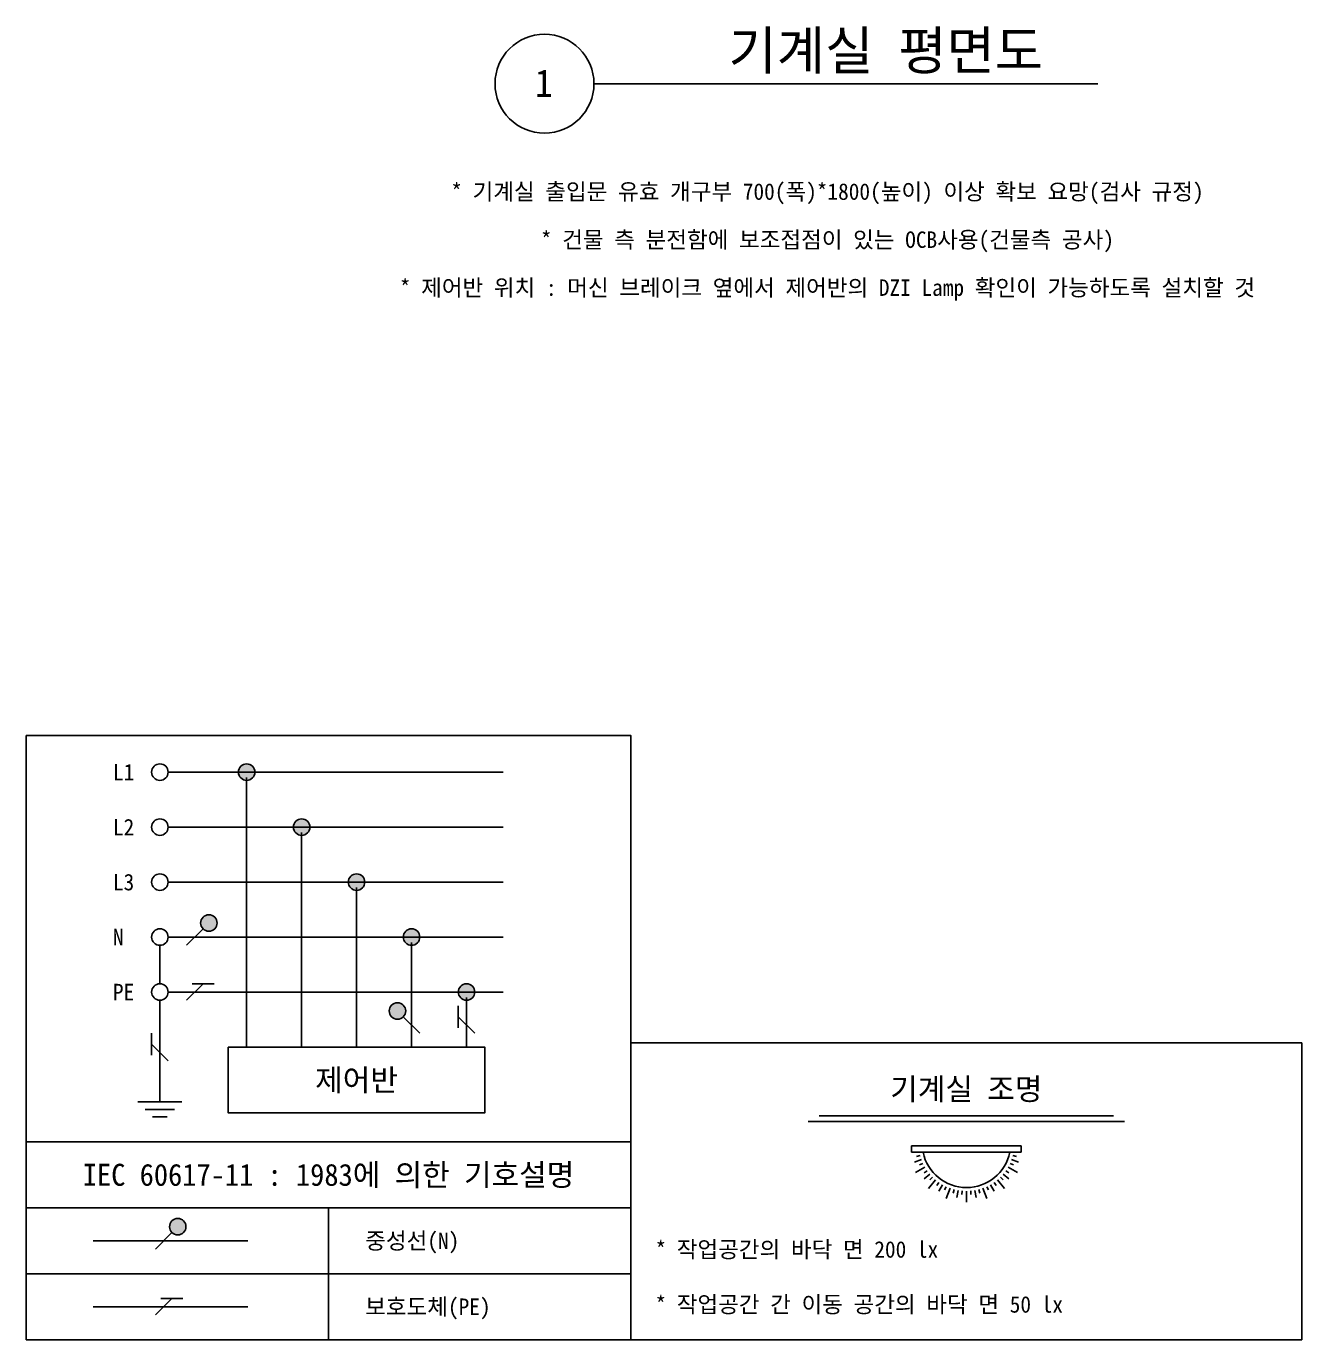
# Model space of a CAD drawing. Extents: x -9109 to 174251, y 57759 to 115528.
# Drawn here: x 74987 to 79628, y 98509 to 103287 of the extents above; entities that cross this region are included whole.
import ezdxf
from ezdxf.enums import TextEntityAlignment as Align

# ---------------------------------------------------------------- set-up
doc = ezdxf.new("R2010")
doc.units = 0
doc.header["$LTSCALE"] = 600
doc.header["$MEASUREMENT"] = 0
doc.layers.get('0').update_dxf_attribs({"linetype": 'CONTINUOUS'})
doc.layers.add('1', color=3, linetype='CONTINUOUS')
for name, color, linetype, lineweight in [('A-MKXS-TEXT1', 3, 'CONTINUOUS', 25), ('A-XXXX-SYMB', 7, 'CONTINUOUS', 25), ('A-XXXX-TABL', 7, 'CONTINUOUS', 25), ('A-XXXX-TXT1', 3, 'CONTINUOUS', 25)]:
    doc.layers.add(name, color=color, linetype=linetype, lineweight=lineweight)
doc.styles.add('돋움체', font='')
doc.styles.get('돋움체').set_extended_font_data('DotumChe')

msp = doc.modelspace()

# ---------------------------------------------------------------- hatches: boundary and pattern name
h = msp.add_hatch(color=3)
h.dxf.hatch_style = 1
edge = h.paths.add_edge_path()
edge.add_arc((75789.3, 100573.5), 30, 0, 360)
h = msp.add_hatch(color=3)
h.dxf.hatch_style = 1
edge = h.paths.add_edge_path()
edge.add_arc((75989.3, 100373.5), 30, 0, 360)
h = msp.add_hatch(color=3)
h.dxf.hatch_style = 1
edge = h.paths.add_edge_path()
edge.add_arc((76189.3, 100173.5), 30, 0, 360)
h = msp.add_hatch(color=3)
h.dxf.hatch_style = 1
edge = h.paths.add_edge_path()
edge.add_arc((75651.9, 100024.7), 30, 0, 360)
h = msp.add_hatch(color=3)
h.dxf.hatch_style = 1
edge = h.paths.add_edge_path()
edge.add_arc((76389.3, 99973.5), 30, 0, 360)
h = msp.add_hatch(color=3)
h.dxf.hatch_style = 1
edge = h.paths.add_edge_path()
edge.add_arc((76589.3, 99773.5), 30, 0, 360)
h = msp.add_hatch(color=3)
h.dxf.hatch_style = 1
edge = h.paths.add_edge_path()
edge.add_arc((76338.1, 99704.7), 30, 0, 360)
h = msp.add_hatch(color=3)
h.dxf.hatch_style = 1
edge = h.paths.add_edge_path()
edge.add_arc((75538.6, 98919.8), 30, 0, 360)

# ---------------------------------------------------------------- linework, layer by layer
at = {"layer": '1'}
for p, q in [((75503.6, 100573.5), (76722.6, 100573.5)), ((75789.3, 100553.5), (75789.3, 99573.5)), ((75503.6, 100373.5), (76722.6, 100373.5)), ((75989.3, 100353.5), (75989.3, 99573.5)), ((75503.6, 100173.5), (76722.6, 100173.5)), ((76189.3, 100153.5), (76189.3, 99573.5)), ((75503.6, 99973.5), (76722.6, 99973.5)), ((75630.6, 100003.5), (75570.6, 99943.5)), ((75473.6, 99943.5), (75473.6, 99803.5)), ((76389.3, 99953.5), (76389.3, 99573.5)), ((75630.6, 99803.5), (75570.6, 99743.5)), ((75670.6, 99803.5), (75590.6, 99803.5)), ((75473.6, 99743.5), (75473.6, 99373.5)), ((75503.6, 99773.5), (76722.6, 99773.5)), ((76589.3, 99753.5), (76589.3, 99573.5)), ((76359.3, 99683.5), (76419.3, 99623.5)), ((76559.3, 99723.5), (76559.3, 99643.5)), ((76559.3, 99683.5), (76619.3, 99623.5)), ((75443.6, 99623.5), (75443.6, 99543.5)), ((75443.6, 99583.5), (75503.6, 99523.5)), ((75393.6, 99373.5), (75553.6, 99373.5)), ((75420.3, 99346.8), (75527, 99346.8)), ((75447, 99320.1), (75500.3, 99320.1)), ((77832.6, 99302.7), (78983.3, 99302.7)), ((77872.6, 99322.7), (78943.3, 99322.7)), ((78208.9, 99214.2), (78607, 99214.2)), ((78208.9, 99190.5), (78208.9, 99214.2)), ((78607, 99214.2), (78607, 99190.5)), ((78607, 99190.5), (78208.9, 99190.5)), ((78219.3, 99155), (78244.3, 99164.1)), ((78226.9, 99175.2), (78239.7, 99178.6)), ((78598, 99155), (78572.9, 99164.1)), ((78590.4, 99175.2), (78577.5, 99178.6)), ((78222.6, 99116.5), (78257.2, 99136.5)), ((78238.1, 99144.4), (78250.2, 99150)), ((78254.3, 99094.4), (78274.7, 99111.5)), ((78254.5, 99116), (78265.4, 99123.6)), ((78563, 99094.4), (78542.5, 99111.5)), ((78562.8, 99116), (78551.8, 99123.6)), ((78594.7, 99116.5), (78560, 99136.5)), ((78579.2, 99144.4), (78567.1, 99150)), ((78270.5, 99059.3), (78296.2, 99090)), ((78275.6, 99090.8), (78285, 99100.3)), ((78300.7, 99069.8), (78308.3, 99080.7)), ((78307.9, 99049.4), (78321.2, 99072.5)), ((78329.1, 99053.4), (78334.7, 99065.4)), ((78335.1, 99022), (78348.8, 99059.6)), ((78482.1, 99022), (78468.4, 99059.6)), ((78488.1, 99053.4), (78482.5, 99065.4)), ((78509.4, 99049.4), (78496, 99072.5)), ((78516.5, 99069.8), (78508.9, 99080.7)), ((78546.7, 99059.3), (78521, 99090)), ((78541.7, 99090.8), (78532.2, 99100.3)), ((78359.9, 99042.1), (78363.4, 99055)), ((78373.6, 99025.5), (78378.3, 99051.7)), ((78392.2, 99036.4), (78393.4, 99049.7)), ((78408.6, 99009.1), (78408.6, 99049.1)), ((78408.6, 99009.1), (78408.6, 99049.1)), ((78425, 99036.4), (78423.9, 99049.7)), ((78443.6, 99025.5), (78439, 99051.7)), ((78457.3, 99042.1), (78453.9, 99055)), ((75231.3, 98868.6), (75793.6, 98868.6)), ((75517.4, 98898.6), (75457.4, 98838.6)), ((75517.4, 98658.6), (75457.4, 98598.6)), ((75557.4, 98658.6), (75477.4, 98658.6)), ((75231.3, 98628.6), (75793.6, 98628.6))]:
    msp.add_line(p, q, dxfattribs=at)
for centre in [(75473.6, 100573.5), (75789.3, 100573.5), (75473.6, 100373.5), (75989.3, 100373.5), (75473.6, 100173.5), (76189.3, 100173.5), (75651.9, 100024.7), (75473.6, 99973.5), (76389.3, 99973.5), (75473.6, 99773.5), (76589.3, 99773.5), (76338.1, 99704.7), (75538.6, 98919.8)]:
    msp.add_circle(centre, 30, dxfattribs=at)
msp.add_arc((78408.6, 99223.9), 161.5, 191.932, 348.068, dxfattribs=at)
at = {"layer": 'A-XXXX-SYMB'}
msp.add_line((77053, 103078.1), (78886.8, 103078.1), dxfattribs=at)
msp.add_circle((76873, 103078.1), 180, dxfattribs=at)
at = {"layer": 'A-XXXX-TABL'}
for p, q in [((74987.4, 98988.6), (77187.4, 98988.6)), ((76087.4, 98988.6), (76087.4, 98508.6)), ((74987.4, 98748.6), (77187.4, 98748.6))]:
    msp.add_line(p, q, dxfattribs=at)
for points in [[(74987.4, 100706.4), (77187.4, 100706.4), (77187.4, 98508.6), (74987.4, 98508.6)], [(77187.4, 99588.6), (79628.5, 99588.6), (79628.5, 98508.6), (77187.4, 98508.6)], [(74987.4, 99228.6), (77187.4, 99228.6), (77187.4, 98508.6), (74987.4, 98508.6)]]:
    msp.add_lwpolyline(points, close=True, dxfattribs=at)
at = {"layer": 'A-XXXX-TABL', "elevation": 0}
msp.add_lwpolyline([(75722.6, 99573.5), (76655.9, 99573.5), (76655.9, 99333.5), (75722.6, 99333.5)], close=True, dxfattribs=at)

# ---------------------------------------------------------------- texts
at = {"layer": 'A-MKXS-TEXT1', "style": '돋움체'}
for s, p in [('* 기계실 출입문 유효 개구부 700(폭)*1800(높이) 이상 확보 요망(검사 규정)', (77902.6, 102681.9)), ('* 건물 측 분전함에 보조접점이 있는 OCB사용(건물측 공사)', (77902.6, 102506.9)), ('* 제어반 위치 : 머신 브레이크 옆에서 제어반의 DZI Lamp 확인이 가능하도록 설치할 것', (77902.6, 102331.9))]:
    msp.add_text(s, height=60, dxfattribs=at).set_placement(p, align=Align.MIDDLE)
for s, p in [('L1', (75302.8, 100573.5)), ('L2', (75302.8, 100373.5)), ('L3', (75302.8, 100173.5)), ('N', (75302.8, 99973.5)), ('PE', (75302.8, 99773.5)), ('중성선(N)', (76220.7, 98868.6)), ('보호도체(PE)', (76220.7, 98628.6))]:
    msp.add_text(s, height=60, dxfattribs=at).set_placement(p, align=Align.MIDDLE_LEFT)
for s, p in [('제어반', (76189.3, 99453.5)), ('IEC 60617-11 : 1983에 의한 기호설명', (76087.4, 99108.6))]:
    msp.add_text(s, height=80, dxfattribs=at).set_placement(p, align=Align.MIDDLE_CENTER)
msp.add_text('기계실 조명', height=80, dxfattribs=at).set_placement((78407.9, 99380.8), align=Align.CENTER)
for s, p in [('* 작업공간의 바닥 면 200 lx', (77276.9, 98807.1)), ('* 작업공간 간 이동 공간의 바닥 면 50 lx', (77276.9, 98607.1))]:
    msp.add_text(s, height=60, dxfattribs=at).set_placement(p)
at = {"layer": 'A-XXXX-TXT1', "style": '돋움체'}
msp.add_text('기계실 평면도', height=140, dxfattribs=at).set_placement((78687.4, 103087.2), align=Align.BOTTOM_RIGHT)
msp.add_text('1', height=100, dxfattribs=at).set_placement((76870.7, 103080.3), align=Align.MIDDLE)

doc.saveas('drawing.dxf')
